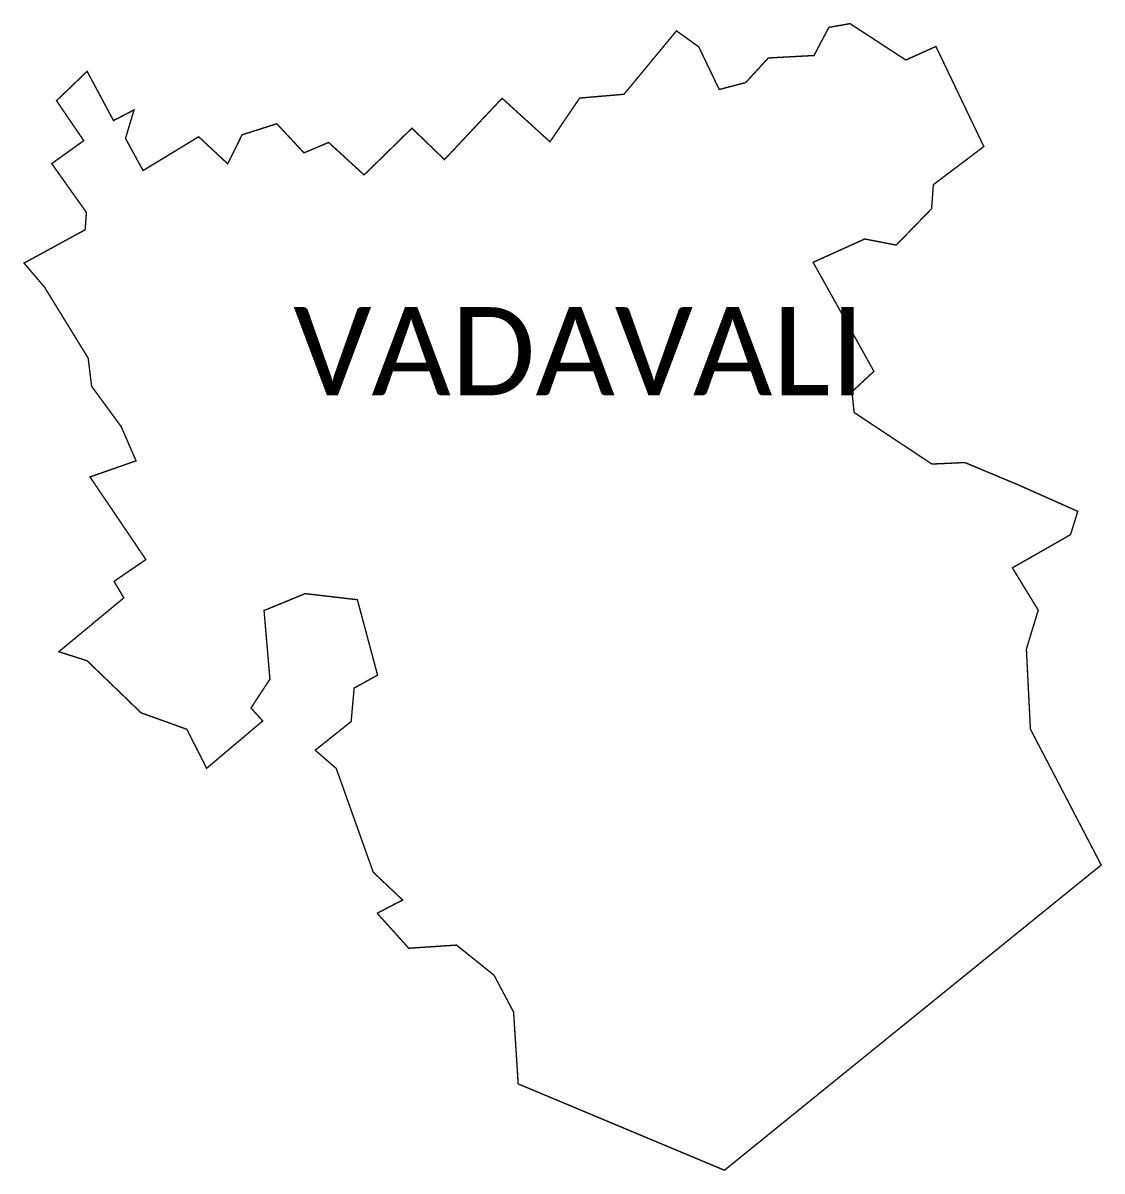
# Model space of a CAD drawing. Header units: metres. Extents: x 265666 to 272595, y 2136619 to 2142680.
# Drawn here: x 271021 to 272595, y 2139267 to 2140943 of the extents above; entities that cross this region are included whole.
import ezdxf

# ---------------------------------------------------------------- set-up
doc = ezdxf.new("R2010")
doc.units = ezdxf.units.M
doc.layers.add('VILLAGE NAME', color=250, linetype='Continuous')
doc.styles.get("Standard").update_dxf_attribs({"font": 'simplex.shx'})

msp = doc.modelspace()

# ---------------------------------------------------------------- linework, layer by layer
at = {"color": 6, "const_width": 2, "flags": 128}
msp.add_lwpolyline([(271069.7, 2140829.5), (271114.3, 2140872.5), (271152.8, 2140800.5), (271182.8, 2140816.1), (271170.3, 2140774.5), (271196, 2140727.6), (271277.1, 2140776.9), (271319.5, 2140737.4), (271340.4, 2140779.7), (271391.1, 2140795.9), (271430.8, 2140753.4), (271466.8, 2140768.6), (271518.5, 2140721.2), (271588.3, 2140789.4), (271635.8, 2140743.6), (271719.9, 2140833.1), (271789.8, 2140769.5), (271833.1, 2140833.4), (271897.8, 2140838.9), (271974.4, 2140931.5), (272006.9, 2140908.1), (272036.8, 2140845.9), (272075.3, 2140855.9), (272108.4, 2140891.9), (272175.1, 2140895.5), (272196.8, 2140936.6), (272227.7, 2140942), (272309.1, 2140888.9), (272353, 2140908.7), (272422.9, 2140762.6), (272349.2, 2140706.9), (272346.7, 2140671.9), (272295.1, 2140618.8), (272249.2, 2140627.7), (272173.8, 2140593.7), (272262.5, 2140434.6), (272230.4, 2140404.7), (272233.7, 2140374.4), (272347.2, 2140299.2), (272395.3, 2140301.4), (272473, 2140268.9), (272560, 2140230.2), (272549.4, 2140196.1), (272464.6, 2140147.7), (272502.3, 2140086), (272485, 2140029), (272490.9, 2139912.3), (272594.2, 2139714), (272044.4, 2139268.5), (271743.4, 2139394.5), (271736.7, 2139499.3), (271708.2, 2139553.1), (271653.4, 2139597.1), (271583.7, 2139592.5), (271537.7, 2139643.6), (271574.7, 2139662.9), (271531.8, 2139703.6), (271477.9, 2139854.9), (271447.2, 2139881.6), (271499.6, 2139923.3), (271504, 2139972.3), (271538.2, 2139991.1), (271508.7, 2140101.2), (271432.5, 2140110.1), (271372.5, 2140085.4), (271381.1, 2139985.2), (271353.4, 2139943.2), (271370.6, 2139924.3), (271288.7, 2139855.1), (271259.9, 2139912.1), (271193.1, 2139936.1), (271114.3, 2140012.1), (271073, 2140025.3), (271167.9, 2140103.9), (271153.6, 2140128), (271200.1, 2140159.8), (271118.5, 2140280.4), (271185.7, 2140303.9), (271164.1, 2140353.7), (271120.9, 2140412.7), (271115.9, 2140453.7), (271052.3, 2140557.1), (271022.3, 2140592.5), (271111.4, 2140641.1), (271113.3, 2140666.4), (271062.7, 2140737.7), (271109.4, 2140771.2), (271069.7, 2140829.5)], dxfattribs=at)

# ---------------------------------------------------------------- texts
at = {"layer": 'VILLAGE NAME', "insert": (271415.4, 2140528.2), "char_height": 128.647, "attachment_point": 1}
msp.add_mtext_dynamic_manual_height_columns('{\\fCalibri|b0|i0|c0|p34;VADAVALI}', width=1449.11, gutter_width=643.2, heights=[0], dxfattribs=at)

doc.saveas('drawing.dxf')
